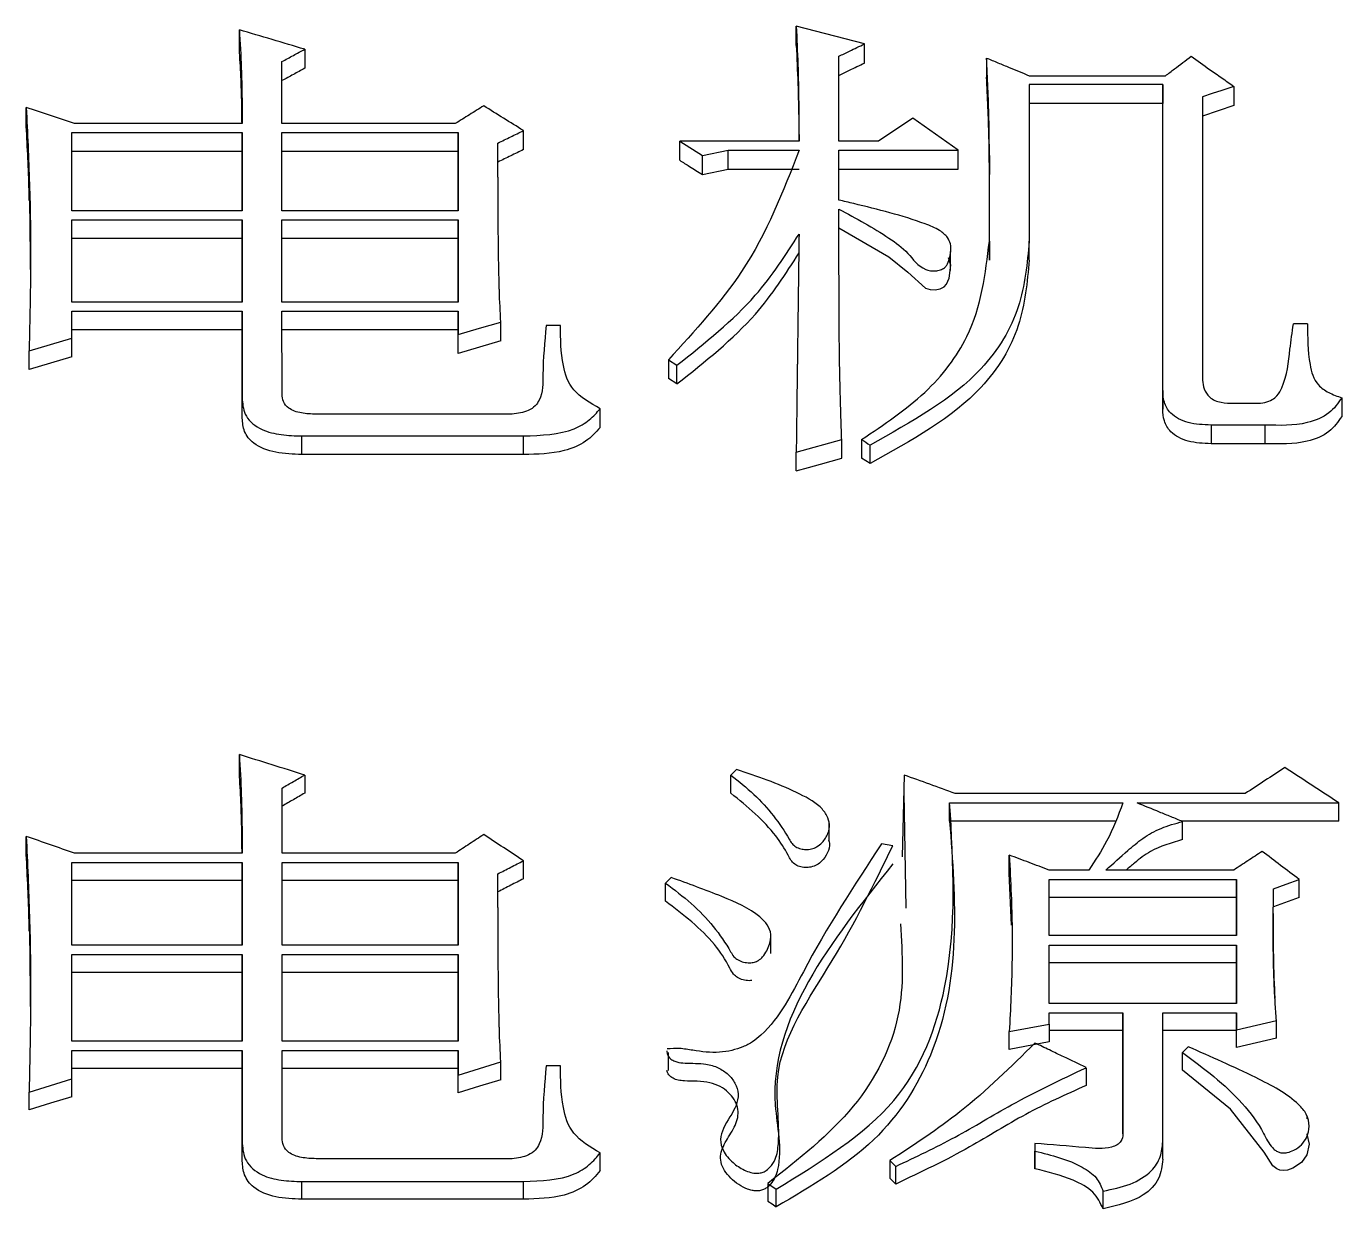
# Model space of a CAD drawing. Header units: millimetres. Extents: x 1852 to 4288, y 681 to 2404.
# Drawn here: x 2405.18 to 2410.18, y 2187.53 to 2192.04 of the extents above; entities that cross this region are included whole.
import ezdxf

# ---------------------------------------------------------------- set-up
doc = ezdxf.new("R2010")
doc.units = ezdxf.units.MM

msp = doc.modelspace()

# ---------------------------------------------------------------- linework, layer by layer
at = {"color": 7, "linetype": 'Continuous', "lineweight": 25}
for p, q in [((2405.9865, 2191.949), (2405.9865, 2192.0218)), ((2408.3663, 2191.9681), (2408.1067, 2192.0352)), ((2408.1067, 2191.9624), (2408.1067, 2192.0352)), ((2406.2353, 2191.9479), (2406.2353, 2191.8752)), ((2408.3663, 2191.8953), (2408.3663, 2191.9681)), ((2406.1487, 2191.6648), (2406.1487, 2191.9009)), ((2408.2689, 2191.5972), (2408.2689, 2191.921)), ((2408.8314, 2191.9143), (2408.8314, 2191.8416)), ((2408.9937, 2191.847), (2409.5129, 2191.847)), ((2408.9937, 2191.8133), (2408.9937, 2191.2167)), ((2409.5021, 2191.8133), (2408.9937, 2191.8133)), ((2409.5021, 2190.6477), (2409.5021, 2191.8133)), ((2409.5021, 2191.8133), (2409.5021, 2191.7408)), ((2409.7725, 2191.8066), (2409.7725, 2191.734)), ((2409.5021, 2191.7408), (2408.9937, 2191.7408)), ((2409.5021, 2190.5767), (2409.5021, 2191.7408)), ((2409.6536, 2191.7661), (2409.6536, 2190.6959)), ((2405.1752, 2191.6532), (2405.1752, 2191.7256)), ((2409.7725, 2191.734), (2409.6536, 2191.6936)), ((2405.9973, 2191.6648), (2405.3591, 2191.6648)), ((2406.8086, 2191.6648), (2406.1487, 2191.6648)), ((2408.5502, 2191.6851), (2408.4204, 2191.5972)), ((2408.7233, 2191.5633), (2408.5502, 2191.6851)), ((2405.3483, 2191.631), (2405.9973, 2191.631)), ((2405.3483, 2191.3325), (2405.3483, 2191.631)), ((2405.9973, 2191.631), (2405.9973, 2191.3325)), ((2405.9973, 2191.5587), (2405.9973, 2191.631)), ((2406.1487, 2191.631), (2406.8194, 2191.631)), ((2406.1487, 2191.3325), (2406.1487, 2191.631)), ((2406.8194, 2191.631), (2406.8194, 2191.3325)), ((2406.8194, 2191.5587), (2406.8194, 2191.631)), ((2407.0682, 2191.5655), (2407.0682, 2191.6378)), ((2407.6632, 2191.5972), (2407.7497, 2191.543)), ((2408.1175, 2191.5972), (2407.6632, 2191.5972)), ((2407.6632, 2191.5249), (2407.6632, 2191.5972)), ((2408.4204, 2191.5972), (2408.2689, 2191.5972)), ((2405.9973, 2191.5587), (2405.3483, 2191.5587)), ((2405.9973, 2191.3325), (2405.9973, 2191.5587)), ((2406.8194, 2191.5587), (2406.1487, 2191.5587)), ((2406.8194, 2191.3325), (2406.8194, 2191.5587)), ((2407.7497, 2191.543), (2407.8471, 2191.5633)), ((2407.7497, 2191.4708), (2407.7497, 2191.543)), ((2407.8471, 2191.5633), (2408.1175, 2191.5633)), ((2407.8471, 2191.4911), (2407.8471, 2191.5633)), ((2408.2689, 2191.5633), (2408.7233, 2191.5633)), ((2408.2689, 2191.3733), (2408.2689, 2191.5633)), ((2408.7233, 2191.4911), (2408.7233, 2191.5633)), ((2408.8423, 2191.2167), (2408.8423, 2191.543)), ((2408.8423, 2191.543), (2408.8423, 2191.4708)), ((2407.7497, 2191.4708), (2407.8471, 2191.4911)), ((2407.8471, 2191.4911), (2408.1175, 2191.4911)), ((2408.2689, 2191.4911), (2408.7233, 2191.4911)), ((2408.8423, 2191.145), (2408.8423, 2191.4708)), ((2405.1869, 2191.3739), (2405.1907, 2191.0561)), ((2405.9973, 2191.3325), (2405.3483, 2191.3325)), ((2405.3483, 2191.2985), (2405.9973, 2191.2985)), ((2405.3483, 2190.9844), (2405.3483, 2191.2985)), ((2405.9973, 2191.2985), (2405.9973, 2190.9844)), ((2405.9973, 2191.2266), (2405.9973, 2191.2985)), ((2406.8194, 2191.3325), (2406.1487, 2191.3325)), ((2406.1487, 2191.2985), (2406.8194, 2191.2985)), ((2406.1487, 2190.9844), (2406.1487, 2191.2985)), ((2406.8194, 2191.2985), (2406.8194, 2190.9844)), ((2406.8194, 2191.2266), (2406.8194, 2191.2985)), ((2405.9973, 2191.2266), (2405.3483, 2191.2266)), ((2405.9973, 2190.9844), (2405.9973, 2191.2266)), ((2406.8194, 2191.2266), (2406.1487, 2191.2266)), ((2406.8194, 2190.9844), (2406.8194, 2191.2266)), ((2408.8423, 2191.2167), (2408.8423, 2191.145)), ((2408.9937, 2191.145), (2408.9937, 2191.2167)), ((2408.6939, 2191.1054), (2408.6939, 2191.1779)), ((2405.9973, 2190.9844), (2405.3483, 2190.9844)), ((2405.3483, 2190.9501), (2405.9973, 2190.9501)), ((2405.3483, 2190.8472), (2405.3483, 2190.9501)), ((2405.9973, 2190.9501), (2405.9973, 2190.6132)), ((2405.9973, 2190.8787), (2405.9973, 2190.9501)), ((2406.8194, 2190.9844), (2406.1487, 2190.9844)), ((2406.1487, 2190.9501), (2406.8194, 2190.9501)), ((2406.1488, 2190.6339), (2406.1487, 2190.9501)), ((2406.8194, 2190.9501), (2406.8194, 2190.861)), ((2406.8194, 2190.8787), (2406.8194, 2190.9501)), ((2406.9817, 2190.8376), (2406.9817, 2190.909)), ((2407.2089, 2190.8953), (2407.1548, 2190.8953)), ((2410.0538, 2190.9021), (2409.9997, 2190.9021)), ((2405.9973, 2190.8787), (2405.3483, 2190.8787)), ((2405.3483, 2190.776), (2405.3483, 2190.8472)), ((2405.9973, 2190.5423), (2405.9973, 2190.8787)), ((2406.8194, 2190.8787), (2406.1487, 2190.8787)), ((2406.8194, 2190.7897), (2406.8194, 2190.8787)), ((2406.8194, 2190.7897), (2406.8194, 2190.861)), ((2405.186, 2190.7279), (2405.186, 2190.7991)), ((2407.6199, 2190.7647), (2407.6523, 2190.7441)), ((2407.6199, 2190.7647), (2407.6199, 2190.6936)), ((2407.6523, 2190.673), (2407.6523, 2190.7441)), ((2407.6523, 2190.673), (2407.6199, 2190.6936)), ((2409.5021, 2190.6477), (2409.5021, 2190.5767)), ((2405.9973, 2190.5423), (2405.9973, 2190.6132)), ((2409.7617, 2190.5994), (2409.8591, 2190.5994)), ((2410.1836, 2190.6201), (2410.1836, 2190.5491)), ((2407.0252, 2190.558), (2406.2786, 2190.558)), ((2407.3603, 2190.5078), (2407.3603, 2190.5787)), ((2409.8915, 2190.5166), (2409.686, 2190.5166)), ((2409.686, 2190.5166), (2409.686, 2190.4457)), ((2409.8915, 2190.5166), (2409.8915, 2190.4457)), ((2406.2245, 2190.4043), (2406.2245, 2190.4751)), ((2406.2245, 2190.4751), (2407.0682, 2190.4751)), ((2407.0682, 2190.4043), (2407.0682, 2190.4751)), ((2408.1067, 2190.4128), (2408.2798, 2190.4613)), ((2408.2798, 2190.3905), (2408.2798, 2190.4613)), ((2408.3879, 2190.3698), (2408.3879, 2190.4405)), ((2409.8915, 2190.4457), (2409.686, 2190.4457)), ((2407.0682, 2190.4043), (2406.2245, 2190.4043)), ((2408.1067, 2190.3421), (2408.1067, 2190.4128)), ((2408.3879, 2190.3698), (2408.3555, 2190.3905)), ((2405.9865, 2189.1924), (2405.9865, 2189.2616)), ((2406.2353, 2189.1838), (2406.2353, 2189.1147)), ((2407.8579, 2189.1147), (2407.8579, 2189.1838)), ((2408.5178, 2189.1838), (2408.5098, 2188.8721)), ((2406.1488, 2188.8859), (2406.1488, 2189.1342)), ((2408.5247, 2188.6762), (2408.5178, 2189.1146)), ((2409.8158, 2189.113), (2408.7125, 2189.113)), ((2408.6909, 2189.0775), (2409.3506, 2189.0775)), ((2408.6909, 2189.0086), (2408.6909, 2189.0775)), ((2409.4048, 2189.0775), (2410.1728, 2189.0775)), ((2410.1728, 2189.0086), (2410.1728, 2189.0775)), ((2408.232, 2188.935), (2408.232, 2189.0047)), ((2409.3211, 2189.0086), (2408.6909, 2189.0086)), ((2410.1728, 2189.0086), (2409.5731, 2189.0086)), ((2409.5779, 2188.9377), (2409.5779, 2189.0066)), ((2405.1752, 2188.881), (2405.1752, 2188.9498)), ((2405.9973, 2188.8859), (2405.3591, 2188.8859)), ((2406.8086, 2188.8859), (2406.1488, 2188.8859)), ((2408.4745, 2188.9143), (2408.4312, 2188.9214)), ((2405.3483, 2188.8503), (2405.9973, 2188.8503)), ((2405.3483, 2188.5364), (2405.3483, 2188.8503)), ((2405.9973, 2188.8503), (2405.9973, 2188.5364)), ((2405.9973, 2188.7816), (2405.9973, 2188.8503)), ((2406.1488, 2188.8503), (2406.8194, 2188.8503)), ((2406.1488, 2188.5364), (2406.1488, 2188.8503)), ((2406.8194, 2188.8503), (2406.8194, 2188.5364)), ((2406.8194, 2188.7816), (2406.8194, 2188.8503)), ((2407.0682, 2188.7887), (2407.0682, 2188.8574)), ((2408.918, 2188.81), (2408.918, 2188.8787)), ((2408.9259, 2188.6118), (2408.918, 2188.81)), ((2409.2209, 2188.8218), (2409.0694, 2188.8218)), ((2409.0694, 2188.7862), (2409.7834, 2188.7862)), ((2409.0694, 2188.5721), (2409.0694, 2188.7862)), ((2409.7726, 2188.8218), (2409.2858, 2188.8218)), ((2409.7834, 2188.7862), (2409.7834, 2188.5721)), ((2409.7834, 2188.7176), (2409.7834, 2188.7862)), ((2410.0214, 2188.7176), (2410.0214, 2188.7862)), ((2405.9973, 2188.7816), (2405.3483, 2188.7816)), ((2405.9973, 2188.5364), (2405.9973, 2188.7816)), ((2406.8194, 2188.7816), (2406.1488, 2188.7816)), ((2406.8194, 2188.5364), (2406.8194, 2188.7816)), ((2407.6092, 2188.7034), (2407.6092, 2188.772)), ((2409.924, 2188.682), (2409.924, 2188.7506)), ((2409.7834, 2188.7176), (2409.0694, 2188.7176)), ((2409.7834, 2188.5721), (2409.7834, 2188.7176)), ((2410.0214, 2188.7176), (2409.924, 2188.682)), ((2405.1868, 2188.5919), (2405.1907, 2188.2435)), ((2405.9973, 2188.5364), (2405.3483, 2188.5364)), ((2406.8194, 2188.5364), (2406.1488, 2188.5364)), ((2408.01, 2188.5036), (2408.01, 2188.5726)), ((2409.7834, 2188.5721), (2409.0694, 2188.5721)), ((2409.0694, 2188.5363), (2409.7834, 2188.5363)), ((2409.0694, 2188.3142), (2409.0694, 2188.5363)), ((2409.7834, 2188.5363), (2409.7834, 2188.3142)), ((2409.7834, 2188.4681), (2409.7834, 2188.5363)), ((2405.3483, 2188.5006), (2405.9973, 2188.5006)), ((2405.3483, 2188.1704), (2405.3483, 2188.5006)), ((2405.9973, 2188.5006), (2405.9973, 2188.1704)), ((2405.9973, 2188.4323), (2405.9973, 2188.5006)), ((2406.1488, 2188.5006), (2406.8194, 2188.5006)), ((2406.1488, 2188.1704), (2406.1488, 2188.5006)), ((2406.8194, 2188.5006), (2406.8194, 2188.1704)), ((2406.8194, 2188.4323), (2406.8194, 2188.5006)), ((2409.7834, 2188.4681), (2409.0694, 2188.4681)), ((2409.7834, 2188.3142), (2409.7834, 2188.4681)), ((2405.9973, 2188.4323), (2405.3483, 2188.4323)), ((2405.9973, 2188.1704), (2405.9973, 2188.4323)), ((2406.8194, 2188.4323), (2406.1488, 2188.4323)), ((2406.8194, 2188.1704), (2406.8194, 2188.4323)), ((2409.7834, 2188.3142), (2409.0694, 2188.3142)), ((2409.0694, 2188.2783), (2409.3507, 2188.2783)), ((2409.0694, 2188.2351), (2409.0694, 2188.2783)), ((2409.0694, 2188.2351), (2409.0694, 2188.1673)), ((2409.3507, 2188.2783), (2409.3507, 2187.8167)), ((2409.3507, 2188.2103), (2409.3507, 2188.2783)), ((2409.5021, 2188.2783), (2409.7834, 2188.2783)), ((2409.5021, 2187.7878), (2409.5021, 2188.2783)), ((2409.7834, 2188.2783), (2409.7834, 2188.2136)), ((2409.7834, 2188.2103), (2409.7834, 2188.2783)), ((2409.9348, 2188.1816), (2409.9348, 2188.2495)), ((2408.918, 2188.1385), (2408.918, 2188.2064)), ((2409.3507, 2188.2103), (2409.0694, 2188.2103)), ((2409.3507, 2187.8167), (2409.3507, 2188.2103)), ((2409.7834, 2188.2103), (2409.5021, 2188.2103)), ((2409.7834, 2188.1457), (2409.7834, 2188.2136)), ((2409.7834, 2188.1457), (2409.7834, 2188.2103)), ((2405.9973, 2188.1704), (2405.3483, 2188.1704)), ((2405.3483, 2188.1344), (2405.9973, 2188.1344)), ((2405.3483, 2188.0263), (2405.3483, 2188.1344)), ((2405.9973, 2188.1344), (2405.9973, 2187.7806)), ((2405.9973, 2188.0667), (2405.9973, 2188.1344)), ((2406.8194, 2188.1704), (2406.1488, 2188.1704)), ((2406.1488, 2188.1344), (2406.8194, 2188.1344)), ((2406.1488, 2187.8023), (2406.1488, 2188.1344)), ((2406.8194, 2188.1344), (2406.8194, 2188.0407)), ((2406.8194, 2188.0667), (2406.8194, 2188.1344)), ((2409.0694, 2188.1673), (2408.918, 2188.1385)), ((2409.5995, 2188.1488), (2409.5779, 2188.1272)), ((2409.9348, 2188.1816), (2409.7834, 2188.1457)), ((2406.9817, 2188.0235), (2406.9817, 2188.0912)), ((2407.6199, 2188.059), (2407.6199, 2188.1267)), ((2405.9973, 2188.0667), (2405.3483, 2188.0667)), ((2405.9973, 2187.7133), (2405.9973, 2188.0667)), ((2406.8194, 2188.0667), (2406.1488, 2188.0667)), ((2406.8194, 2187.9731), (2406.8194, 2188.0667)), ((2406.8194, 2187.9731), (2406.8194, 2188.0407)), ((2407.2089, 2188.0768), (2407.1548, 2188.0768)), ((2409.2109, 2188.0692), (2409.2109, 2188.0015)), ((2405.3483, 2187.9587), (2405.3483, 2188.0263)), ((2405.186, 2187.9083), (2405.186, 2187.9758)), ((2410.0526, 2187.8748), (2410.0526, 2187.8838)), ((2409.5021, 2187.7205), (2409.5021, 2187.7878)), ((2410.0526, 2187.8157), (2410.0526, 2187.817)), ((2405.9973, 2187.7133), (2405.9973, 2187.7806)), ((2407.3603, 2187.6771), (2407.3603, 2187.7443)), ((2409.0154, 2187.7805), (2409.0154, 2187.7516)), ((2409.0154, 2187.7805), (2409.0154, 2187.7132)), ((2409.0154, 2187.6843), (2409.0154, 2187.7516)), ((2407.0252, 2187.7226), (2406.2786, 2187.7226)), ((2408.4637, 2187.7153), (2408.4637, 2187.6481)), ((2408.4856, 2187.6261), (2408.4856, 2187.6933)), ((2406.2245, 2187.5684), (2406.2245, 2187.6355)), ((2406.2245, 2187.6355), (2407.0682, 2187.6355)), ((2407.0682, 2187.5684), (2407.0682, 2187.6355)), ((2407.9985, 2187.6283), (2408.0309, 2187.6065)), ((2407.9985, 2187.6283), (2407.9985, 2187.5612)), ((2408.0309, 2187.5395), (2408.0309, 2187.6065)), ((2409.275, 2187.5322), (2409.275, 2187.5992)), ((2407.0682, 2187.5684), (2406.2245, 2187.5684))]:
    msp.add_line(p, q, dxfattribs=at)
at = {"color": 7, "linetype": 'Continuous', "lineweight": 25, "flags": 128}
for points in [[(2409.7725, 2191.8066), (2409.7277, 2191.7913), (2409.6906, 2191.7787), (2409.6536, 2191.7661)], [(2408.269, 2191.2674), (2408.4598, 2191.1568), (2408.5314, 2191.0988), (2408.5986, 2191.0384), (2408.6162, 2191.0331), (2408.6353, 2191.0321), (2408.6545, 2191.0357), (2408.6701, 2191.0436), (2408.6794, 2191.0533), (2408.689, 2191.0755), (2408.6948, 2191.1258), (2408.6864, 2191.1531), (2408.6864, 2191.1531)], [(2406.8194, 2190.861), (2406.9006, 2190.885), (2406.9817, 2190.909)], [(2405.186, 2190.7991), (2405.2671, 2190.8232), (2405.3483, 2190.8472)], [(2406.9817, 2190.8376), (2406.9006, 2190.8136), (2406.8194, 2190.7897)], [(2405.3483, 2190.776), (2405.2671, 2190.7519), (2405.186, 2190.7279)], [(2408.3555, 2190.4613), (2408.3636, 2190.4561), (2408.3717, 2190.4509), (2408.3798, 2190.4457), (2408.3879, 2190.4405)], [(2408.3555, 2190.4613), (2408.3555, 2190.4303), (2408.3555, 2190.4104), (2408.3555, 2190.3905)], [(2408.1067, 2190.3421), (2408.1532, 2190.3551), (2408.1997, 2190.3681), (2408.2798, 2190.3905)], [(2407.8795, 2189.205), (2407.8741, 2189.1996), (2407.866, 2189.1917), (2407.8579, 2189.1838)], [(2407.6308, 2188.7934), (2407.6253, 2188.7879), (2407.6172, 2188.78), (2407.6091, 2188.772)], [(2409.924, 2188.7506), (2409.9727, 2188.7684), (2410.0214, 2188.7862)], [(2408.918, 2188.2064), (2408.9937, 2188.2208), (2409.0694, 2188.2351)], [(2409.7834, 2188.2136), (2409.8591, 2188.2315), (2409.9348, 2188.2495)], [(2406.8194, 2188.0407), (2406.9006, 2188.066), (2406.9817, 2188.0912)], [(2409.5779, 2188.0595), (2409.5779, 2188.0842), (2409.5779, 2188.1057), (2409.5779, 2188.1272)], [(2410.0514, 2187.8158), (2410.0592, 2187.7785), (2410.0503, 2187.7373), (2410.0302, 2187.7083), (2409.9978, 2187.6861), (2409.9773, 2187.6791), (2409.9605, 2187.6772), (2409.9477, 2187.6789), (2409.9364, 2187.6837), (2409.9215, 2187.6959), (2409.8884, 2187.7477), (2409.7601, 2187.9116), (2409.5779, 2188.0595), (2409.5779, 2188.0595)], [(2405.186, 2187.9758), (2405.2672, 2188.0011), (2405.3483, 2188.0263)], [(2406.9817, 2188.0235), (2406.9006, 2187.9983), (2406.8194, 2187.9731)], [(2405.3483, 2187.9587), (2405.2672, 2187.9335), (2405.186, 2187.9083)], [(2408.4637, 2187.7153), (2408.4746, 2187.7043), (2408.4855, 2187.6934)], [(2408.4855, 2187.6262), (2408.48, 2187.6317), (2408.4745, 2187.6372), (2408.4637, 2187.6481)], [(2407.9985, 2187.5612), (2408.0147, 2187.5503), (2408.0309, 2187.5395)]]:
    msp.add_lwpolyline(points, dxfattribs=at)
at = {"color": 7, "linetype": 'Continuous', "lineweight": 25}
for points, knots in [([(2405.9865, 2192.0218), (2405.9893, 2191.9731), (2405.994, 2191.8895), (2405.9966, 2191.7704), (2405.9971, 2191.7), (2405.9973, 2191.6648)], [0, 0, 0, 0, 0.41049, 0.705225, 1, 1, 1, 1]), ([(2406.2353, 2191.9479), (2406.1938, 2191.9603), (2406.1109, 2191.9849), (2406.0279, 2192.0095), (2405.9865, 2192.0218)], [0, 0, 0, 0, 0.499999, 1, 1, 1, 1]), ([(2408.1067, 2192.0352), (2408.109, 2191.9866), (2408.1136, 2191.8896), (2408.1166, 2191.7436), (2408.1172, 2191.646), (2408.1175, 2191.5972)], [0, 0, 0, 0, 0.334125, 0.667044, 1, 1, 1, 1]), ([(2405.9965, 2191.6648), (2405.9963, 2191.6897), (2405.9958, 2191.7496), (2405.9925, 2191.8444), (2405.9885, 2191.9141), (2405.9865, 2191.949)], [0, 0, 0, 0, 0.261526, 0.630722, 1, 1, 1, 1]), ([(2406.1487, 2191.9009), (2406.1632, 2191.9087), (2406.192, 2191.9244), (2406.2209, 2191.9401), (2406.2353, 2191.9479)], [0, 0, 0, 0, 0.500001, 1, 1, 1, 1]), ([(2408.1067, 2191.9624), (2408.109, 2191.9138), (2408.1136, 2191.8169), (2408.1162, 2191.6951), (2408.1167, 2191.6218), (2408.1169, 2191.5972)], [0, 0, 0, 0, 0.400506, 0.798788, 1, 1, 1, 1]), ([(2408.2689, 2191.921), (2408.2826, 2191.9276), (2408.3056, 2191.9388), (2408.3381, 2191.9544), (2408.3569, 2191.9635), (2408.3663, 2191.9681)], [0, 0, 0, 0, 0.419956, 0.709979, 1, 1, 1, 1]), ([(2408.2689, 2191.8484), (2408.2826, 2191.8549), (2408.3056, 2191.8661), (2408.3381, 2191.8817), (2408.3569, 2191.8908), (2408.3663, 2191.8953)], [0, 0, 0, 0, 0.420135, 0.710066, 1, 1, 1, 1]), ([(2408.8423, 2191.543), (2408.8419, 2191.5905), (2408.8412, 2191.6764), (2408.8372, 2191.8001), (2408.8333, 2191.8762), (2408.8314, 2191.9143)], [0, 0, 0, 0, 0.382976, 0.691466, 1, 1, 1, 1]), ([(2408.8314, 2191.9143), (2408.8458, 2191.9083), (2408.8747, 2191.8964), (2408.9288, 2191.8739), (2408.9684, 2191.8575), (2408.9937, 2191.847)], [0, 0, 0, 0, 0.266473, 0.532946, 1, 1, 1, 1]), ([(2409.5129, 2191.847), (2409.5242, 2191.8556), (2409.5461, 2191.8722), (2409.5785, 2191.8969), (2409.5997, 2191.913), (2409.6103, 2191.921)], [0, 0, 0, 0, 0.34784, 0.673919, 1, 1, 1, 1]), ([(2409.6103, 2191.921), (2409.6338, 2191.9045), (2409.6726, 2191.8771), (2409.7267, 2191.839), (2409.7572, 2191.8174), (2409.7725, 2191.8066)], [0, 0, 0, 0, 0.434497, 0.717248, 1, 1, 1, 1]), ([(2406.2353, 2191.8752), (2406.2209, 2191.8674), (2406.192, 2191.8517), (2406.1632, 2191.8361), (2406.1487, 2191.8282)], [0, 0, 0, 0, 0.499999, 1, 1, 1, 1]), ([(2408.8423, 2191.4708), (2408.8419, 2191.5183), (2408.8412, 2191.6041), (2408.8372, 2191.7277), (2408.8333, 2191.8036), (2408.8314, 2191.8416)], [0, 0, 0, 0, 0.383474, 0.691715, 1, 1, 1, 1]), ([(2405.1752, 2191.7256), (2405.1774, 2191.6774), (2405.1842, 2191.5325), (2405.1922, 2191.3057), (2405.1913, 2191.0451), (2405.1878, 2190.8811), (2405.186, 2190.7991)], [0, 0, 0, 0, 0.157705, 0.473128, 0.736533, 1, 1, 1, 1]), ([(2405.3591, 2191.6648), (2405.3284, 2191.675), (2405.2671, 2191.6953), (2405.2058, 2191.7155), (2405.1752, 2191.7256)], [0, 0, 0, 0, 0.5, 1, 1, 1, 1]), ([(2406.9168, 2191.7324), (2406.8987, 2191.7211), (2406.8627, 2191.6986), (2406.8266, 2191.6761), (2406.8086, 2191.6648)], [0, 0, 0, 0, 0.499999, 1, 1, 1, 1]), ([(2407.0682, 2191.6378), (2407.043, 2191.6536), (2406.9925, 2191.6851), (2406.942, 2191.7166), (2406.9168, 2191.7324)], [0, 0, 0, 0, 0.499999, 1, 1, 1, 1]), ([(2405.1865, 2191.3718), (2405.1862, 2191.385), (2405.1842, 2191.4793), (2405.1793, 2191.5728), (2405.1752, 2191.6532)], [0, 0, 0, 0, 0.139908, 1, 1, 1, 1]), ([(2406.9709, 2191.5904), (2406.9871, 2191.5983), (2407.0195, 2191.6141), (2407.052, 2191.6299), (2407.0682, 2191.6378)], [0, 0, 0, 0, 0.5, 1, 1, 1, 1]), ([(2406.9817, 2190.909), (2406.9797, 2190.9487), (2406.9775, 2190.9935), (2406.9755, 2191.058), (2406.9742, 2191.1224), (2406.9726, 2191.2017), (2406.9722, 2191.2807), (2406.9718, 2191.3301), (2406.9716, 2191.3646), (2406.9715, 2191.3844), (2406.9714, 2191.3967), (2406.9714, 2191.4065), (2406.9713, 2191.4164), (2406.9713, 2191.4262), (2406.9712, 2191.4386), (2406.9712, 2191.4484), (2406.9712, 2191.4607), (2406.9711, 2191.4706), (2406.9711, 2191.4829), (2406.9711, 2191.4927), (2406.9711, 2191.5025), (2406.971, 2191.5124), (2406.971, 2191.5222), (2406.971, 2191.5345), (2406.971, 2191.5431), (2406.9709, 2191.5517), (2406.9709, 2191.5566), (2406.9709, 2191.5628), (2406.9709, 2191.5677), (2406.9709, 2191.5726), (2406.9709, 2191.5774), (2406.9709, 2191.5833), (2406.9709, 2191.5881), (2406.9709, 2191.5904)], [0, 0, 0, 0, 0.174064, 0.195822, 0.282854, 0.456917, 0.543949, 0.63098, 0.674496, 0.696254, 0.718011, 0.72889, 0.739769, 0.761527, 0.772406, 0.794164, 0.805043, 0.826801, 0.83768, 0.859437, 0.870316, 0.881195, 0.902953, 0.913832, 0.93559, 0.941029, 0.951908, 0.957348, 0.968227, 0.973666, 0.979105, 0.989553, 1, 1, 1, 1]), ([(2407.0682, 2191.5655), (2407.052, 2191.5576), (2407.0195, 2191.5418), (2406.9871, 2191.5261), (2406.9709, 2191.5182)], [0, 0, 0, 0, 0.499998, 1, 1, 1, 1]), ([(2408.1175, 2191.5633), (2408.0568, 2191.406), (2407.9478, 2191.1235), (2407.7206, 2190.8749), (2407.6199, 2190.7647)], [0, 0, 0, 0, 0.556811, 1, 1, 1, 1]), ([(2407.6632, 2191.5249), (2407.6755, 2191.5172), (2407.6961, 2191.5043), (2407.725, 2191.4863), (2407.7415, 2191.476), (2407.7497, 2191.4708)], [0, 0, 0, 0, 0.428611, 0.714305, 1, 1, 1, 1]), ([(2408.269, 2191.3394), (2408.3346, 2191.3039), (2408.4295, 2191.2526), (2408.5364, 2191.174), (2408.5706, 2191.1178), (2408.6171, 2191.1037), (2408.6369, 2191.1031), (2408.6559, 2191.1069), (2408.6711, 2191.1149), (2408.6835, 2191.129), (2408.693, 2191.1597), (2408.7002, 2191.1961), (2408.6829, 2191.234), (2408.6504, 2191.2622), (2408.531, 2191.3096), (2408.3994, 2191.3426), (2408.2879, 2191.3689), (2408.2689, 2191.3734)], [0, 0, 0, 0, 0.209542, 0.302718, 0.395823, 0.412031, 0.428214, 0.444989, 0.461063, 0.475111, 0.504204, 0.574217, 0.604801, 0.646447, 0.701904, 0.949434, 1, 1, 1, 1]), ([(2408.2798, 2190.4613), (2408.2795, 2190.4698), (2408.2789, 2190.4868), (2408.2783, 2190.5082), (2408.2777, 2190.5252), (2408.2773, 2190.538), (2408.277, 2190.5507), (2408.2766, 2190.5635), (2408.2762, 2190.5763), (2408.2757, 2190.5933), (2408.2751, 2190.6145), (2408.2744, 2190.64), (2408.2737, 2190.6655), (2408.2731, 2190.691), (2408.2726, 2190.7165), (2408.272, 2190.7419), (2408.2714, 2190.7759), (2408.2703, 2190.8691), (2408.27, 2190.9706), (2408.2696, 2191.0592), (2408.2696, 2191.0845), (2408.2695, 2191.0971), (2408.2695, 2191.114), (2408.2694, 2191.1308), (2408.2694, 2191.1477), (2408.2693, 2191.1603), (2408.2693, 2191.1729), (2408.2693, 2191.1855), (2408.2692, 2191.1981), (2408.2692, 2191.2108), (2408.2692, 2191.2234), (2408.2692, 2191.236), (2408.2691, 2191.2465), (2408.2691, 2191.2549), (2408.2691, 2191.2612), (2408.2691, 2191.2675), (2408.2691, 2191.2738), (2408.2691, 2191.2801), (2408.269, 2191.2864), (2408.269, 2191.2948), (2408.269, 2191.3032), (2408.269, 2191.3116), (2408.269, 2191.3179), (2408.269, 2191.3242), (2408.269, 2191.3313), (2408.2689, 2191.3364), (2408.2689, 2191.3393)], [0, 0, 0, 0, 0.028899, 0.057798, 0.072248, 0.086697, 0.101147, 0.115596, 0.130046, 0.144495, 0.173394, 0.202293, 0.231192, 0.260091, 0.28899, 0.317889, 0.346789, 0.404587, 0.63578, 0.693578, 0.708028, 0.722478, 0.736927, 0.765826, 0.780276, 0.794725, 0.809175, 0.823624, 0.838074, 0.852523, 0.866973, 0.881422, 0.895872, 0.903096, 0.910321, 0.917546, 0.924771, 0.931996, 0.93922, 0.946445, 0.960895, 0.968119, 0.975344, 0.982569, 0.989794, 1, 1, 1, 1]), ([(2407.6523, 2190.7441), (2407.7597, 2190.8296), (2407.9501, 2190.9812), (2408.0666, 2191.1642), (2408.1175, 2191.244)], [0, 0, 0, 0, 0.564151, 1, 1, 1, 1]), ([(2408.1175, 2191.244), (2408.1161, 2191.1421), (2408.1147, 2191.0338), (2408.1131, 2190.9186), (2408.1128, 2190.893), (2408.1125, 2190.8674), (2408.1121, 2190.8417), (2408.1118, 2190.8161), (2408.1115, 2190.7904), (2408.1111, 2190.7647), (2408.1108, 2190.7391), (2408.1105, 2190.7134), (2408.1102, 2190.6877), (2408.1098, 2190.6619), (2408.1095, 2190.6362), (2408.1091, 2190.604), (2408.1088, 2190.5783), (2408.1085, 2190.5525), (2408.1081, 2190.5267), (2408.1078, 2190.5009), (2408.1075, 2190.4751), (2408.1073, 2190.459), (2408.1071, 2190.4437), (2408.1069, 2190.4294), (2408.1068, 2190.4184), (2408.1067, 2190.4128)], [0, 0, 0, 0, 0.37025, 0.393391, 0.416531, 0.462812, 0.485953, 0.509093, 0.555374, 0.578515, 0.601655, 0.647937, 0.671077, 0.694218, 0.740499, 0.763639, 0.80992, 0.833061, 0.856201, 0.902482, 0.925623, 0.948764, 0.960334, 0.980167, 1, 1, 1, 1]), ([(2408.3555, 2190.4613), (2408.4406, 2190.5182), (2408.6088, 2190.6307), (2408.8031, 2190.8897), (2408.8275, 2191.0933), (2408.8422, 2191.2167)], [0, 0, 0, 0, 0.287344, 0.567754, 1, 1, 1, 1]), ([(2408.9937, 2191.2167), (2408.9863, 2191.1328), (2408.9713, 2190.9642), (2408.7996, 2190.6704), (2408.5452, 2190.5283), (2408.3879, 2190.4405)], [0, 0, 0, 0, 0.274101, 0.551296, 1, 1, 1, 1]), ([(2407.6523, 2190.673), (2407.7597, 2190.7584), (2407.9501, 2190.9097), (2408.0666, 2191.0925), (2408.1175, 2191.1722)], [0, 0, 0, 0, 0.56421, 1, 1, 1, 1]), ([(2408.9937, 2191.145), (2408.9863, 2191.0612), (2408.9713, 2190.8927), (2408.7995, 2190.5993), (2408.5452, 2190.4574), (2408.3879, 2190.3698)], [0, 0, 0, 0, 0.274008, 0.551158, 1, 1, 1, 1]), ([(2407.1548, 2190.8953), (2407.1489, 2190.8335), (2407.1399, 2190.7396), (2407.1429, 2190.6339), (2407.1143, 2190.5883), (2407.0808, 2190.5652), (2407.0469, 2190.5608), (2407.0252, 2190.558)], [0, 0, 0, 0, 0.493108, 0.749094, 0.814101, 0.880835, 1, 1, 1, 1]), ([(2407.3603, 2190.5787), (2407.3222, 2190.6006), (2407.2473, 2190.6436), (2407.2103, 2190.7628), (2407.2094, 2190.845), (2407.2089, 2190.8953)], [0, 0, 0, 0, 0.287877, 0.565058, 1, 1, 1, 1]), ([(2409.8591, 2190.5994), (2409.8698, 2190.6), (2409.8913, 2190.601), (2409.919, 2190.6118), (2409.9422, 2190.6313), (2409.9753, 2190.6951), (2409.9838, 2190.7887), (2409.9952, 2190.8698), (2409.9997, 2190.9021)], [0, 0, 0, 0, 0.06555, 0.131385, 0.187199, 0.284615, 0.7156, 1, 1, 1, 1]), ([(2410.0538, 2190.9021), (2410.0539, 2190.8508), (2410.0542, 2190.7729), (2410.078, 2190.6781), (2410.1331, 2190.6387), (2410.1666, 2190.6264), (2410.1836, 2190.6201)], [0, 0, 0, 0, 0.492388, 0.748171, 0.872567, 1, 1, 1, 1]), ([(2409.6536, 2190.6959), (2409.6541, 2190.6847), (2409.6552, 2190.6621), (2409.6686, 2190.6344), (2409.6893, 2190.6154), (2409.7188, 2190.602), (2409.7448, 2190.6004), (2409.7617, 2190.5994)], [0, 0, 0, 0, 0.24079, 0.483382, 0.613891, 0.747761, 1, 1, 1, 1]), ([(2409.686, 2190.5166), (2409.6564, 2190.5177), (2409.5984, 2190.52), (2409.531, 2190.5558), (2409.5051, 2190.6032), (2409.5031, 2190.6329), (2409.5021, 2190.6477)], [0, 0, 0, 0, 0.294497, 0.575733, 0.789018, 1, 1, 1, 1]), ([(2405.9973, 2190.6132), (2405.9994, 2190.5915), (2406.0035, 2190.5474), (2406.0651, 2190.4968), (2406.1459, 2190.4774), (2406.1981, 2190.4759), (2406.2245, 2190.4751)], [0, 0, 0, 0, 0.266734, 0.54095, 0.768753, 1, 1, 1, 1]), ([(2406.2786, 2190.558), (2406.2598, 2190.5587), (2406.2228, 2190.5599), (2406.1748, 2190.5764), (2406.151, 2190.6053), (2406.1495, 2190.6244), (2406.1488, 2190.6339)], [0, 0, 0, 0, 0.293264, 0.577264, 0.790624, 1, 1, 1, 1]), ([(2410.1836, 2190.6201), (2410.1697, 2190.5996), (2410.1415, 2190.5582), (2410.0344, 2190.5123), (2409.9464, 2190.5149), (2409.8915, 2190.5166)], [0, 0, 0, 0, 0.268924, 0.544059, 1, 1, 1, 1]), ([(2406.2245, 2190.4043), (2406.191, 2190.4054), (2406.1251, 2190.4076), (2406.0411, 2190.4392), (2406.0012, 2190.4913), (2405.9986, 2190.5254), (2405.9973, 2190.5423)], [0, 0, 0, 0, 0.29371, 0.577274, 0.790365, 1, 1, 1, 1]), ([(2407.0682, 2190.4751), (2407.1363, 2190.4775), (2407.2305, 2190.4807), (2407.3215, 2190.5344), (2407.3475, 2190.5641), (2407.3603, 2190.5787)], [0, 0, 0, 0, 0.5701603, 0.7877126, 1, 1, 1, 1]), ([(2409.686, 2190.4457), (2409.6564, 2190.4469), (2409.5984, 2190.4491), (2409.5311, 2190.4848), (2409.5051, 2190.5322), (2409.5031, 2190.5619), (2409.5021, 2190.5767)], [0, 0, 0, 0, 0.29468, 0.575963, 0.789151, 1, 1, 1, 1]), ([(2410.1836, 2190.5491), (2410.1697, 2190.5287), (2410.1415, 2190.4872), (2410.0344, 2190.4415), (2409.9464, 2190.4441), (2409.8915, 2190.4457)], [0, 0, 0, 0, 0.268765, 0.543897, 1, 1, 1, 1]), ([(2407.3603, 2190.5078), (2407.3435, 2190.4891), (2407.3094, 2190.4512), (2407.2064, 2190.4074), (2407.121, 2190.4055), (2407.0682, 2190.4043)], [0, 0, 0, 0, 0.2697831, 0.5484435, 1, 1, 1, 1]), ([(2405.9865, 2189.2616), (2405.9893, 2189.2103), (2405.994, 2189.1222), (2405.9966, 2188.9969), (2405.9971, 2188.9229), (2405.9973, 2188.8859)], [0, 0, 0, 0, 0.41049, 0.705225, 1, 1, 1, 1]), ([(2406.2353, 2189.1838), (2406.1938, 2189.1968), (2406.1109, 2189.2227), (2406.028, 2189.2486), (2405.9865, 2189.2616)], [0, 0, 0, 0, 0.499999, 1, 1, 1, 1]), ([(2405.9966, 2188.8859), (2405.9964, 2188.9145), (2405.9959, 2188.98), (2405.9925, 2189.0822), (2405.9885, 2189.1556), (2405.9865, 2189.1924)], [0, 0, 0, 0, 0.279289, 0.639605, 1, 1, 1, 1]), ([(2407.8579, 2189.1838), (2407.8879, 2189.1598), (2407.9784, 2189.0872), (2408.0487, 2188.9945), (2408.0894, 2188.9231), (2408.1041, 2188.9095), (2408.123, 2188.9021), (2408.1439, 2188.8996), (2408.1653, 2188.9016), (2408.1876, 2188.9104), (2408.211, 2188.9303), (2408.2293, 2188.9596), (2408.2359, 2188.9956), (2408.225, 2189.0309), (2408.1883, 2189.077), (2408.1051, 2189.1201), (2407.9973, 2189.1655), (2407.9189, 2189.1918), (2407.8795, 2189.205)], [0, 0, 0, 0, 0.117103, 0.353724, 0.376614, 0.395602, 0.414782, 0.431323, 0.450524, 0.470069, 0.496423, 0.543443, 0.584386, 0.625263, 0.671715, 0.773941, 0.886489, 1, 1, 1, 1]), ([(2409.9673, 2189.2121), (2409.942, 2189.1956), (2409.8916, 2189.1625), (2409.8411, 2189.1295), (2409.8158, 2189.113)], [0, 0, 0, 0, 0.499999, 1, 1, 1, 1]), ([(2410.1728, 2189.0775), (2410.1385, 2189.1), (2410.07, 2189.1449), (2410.0015, 2189.1897), (2409.9673, 2189.2121)], [0, 0, 0, 0, 0.5, 1, 1, 1, 1]), ([(2406.1488, 2189.1342), (2406.1632, 2189.1425), (2406.192, 2189.159), (2406.2209, 2189.1755), (2406.2353, 2189.1838)], [0, 0, 0, 0, 0.500001, 1, 1, 1, 1]), ([(2406.2353, 2189.1147), (2406.2209, 2189.1064), (2406.192, 2189.0899), (2406.1632, 2189.0734), (2406.1488, 2189.0652)], [0, 0, 0, 0, 0.4999995, 1, 1, 1, 1]), ([(2408.2301, 2188.9351), (2408.2313, 2188.9316), (2408.2372, 2188.9156), (2408.2266, 2188.887), (2408.2086, 2188.8591), (2408.1863, 2188.841), (2408.1642, 2188.8325), (2408.1405, 2188.8308), (2408.1186, 2188.8343), (2408.099, 2188.8441), (2408.0855, 2188.8599), (2408.0665, 2188.8974), (2408.0275, 2188.9592), (2407.9522, 2189.038), (2407.8895, 2189.089), (2407.8579, 2189.1147)], [0, 0, 0, 0, 0.021403, 0.100058, 0.170578, 0.207877, 0.245607, 0.2775, 0.3105, 0.342312, 0.37979, 0.420748, 0.584742, 0.790782, 1, 1, 1, 1]), ([(2408.0309, 2187.6065), (2408.1988, 2187.7099), (2408.5285, 2187.9128), (2408.728, 2188.4626), (2408.7049, 2188.8445), (2408.6909, 2189.0775)], [0, 0, 0, 0, 0.287943, 0.565415, 1, 1, 1, 1]), ([(2409.3506, 2189.0775), (2409.3321, 2189.0285), (2409.2989, 2188.9407), (2409.2448, 2188.8582), (2409.2209, 2188.8218)], [0, 0, 0, 0, 0.557901, 1, 1, 1, 1]), ([(2409.5779, 2189.0066), (2409.5632, 2189.0126), (2409.5339, 2189.0246), (2409.4762, 2189.0483), (2409.4332, 2189.0659), (2409.4048, 2189.0775)], [0, 0, 0, 0, 0.253937, 0.507874, 1, 1, 1, 1]), ([(2408.6909, 2189.0086), (2408.7136, 2188.707), (2408.7454, 2188.2852), (2408.4277, 2187.7725), (2408.1648, 2187.6181), (2408.0309, 2187.5395)], [0, 0, 0, 0, 0.5518, 0.771887, 1, 1, 1, 1]), ([(2409.2858, 2188.8218), (2409.3135, 2188.8467), (2409.3592, 2188.8877), (2409.4249, 2188.944), (2409.4945, 2188.9839), (2409.5499, 2188.999), (2409.5779, 2189.0066)], [0, 0, 0, 0, 0.334901, 0.5526, 0.773626, 1, 1, 1, 1]), ([(2405.1752, 2188.9498), (2405.1775, 2188.899), (2405.1842, 2188.7466), (2405.1922, 2188.5081), (2405.1913, 2188.2342), (2405.1878, 2188.0619), (2405.186, 2187.9758)], [0, 0, 0, 0, 0.157705, 0.473128, 0.736533, 1, 1, 1, 1]), ([(2405.3591, 2188.8859), (2405.3285, 2188.8965), (2405.2672, 2188.9179), (2405.2059, 2188.9392), (2405.1752, 2188.9498)], [0, 0, 0, 0, 0.5, 1, 1, 1, 1]), ([(2406.9168, 2188.9569), (2406.8988, 2188.9451), (2406.8627, 2188.9214), (2406.8266, 2188.8977), (2406.8086, 2188.8859)], [0, 0, 0, 0, 0.499999, 1, 1, 1, 1]), ([(2407.0682, 2188.8574), (2407.043, 2188.874), (2406.9925, 2188.9072), (2406.942, 2188.9403), (2406.9168, 2188.9569)], [0, 0, 0, 0, 0.499999, 1, 1, 1, 1]), ([(2409.5779, 2188.9377), (2409.5349, 2188.9251), (2409.4649, 2188.9047), (2409.4025, 2188.8557), (2409.3737, 2188.8308), (2409.3632, 2188.8218)], [0, 0, 0, 0, 0.503492, 0.820845, 1, 1, 1, 1]), ([(2407.6143, 2188.1334), (2407.6146, 2188.1288), (2407.6151, 2188.1195), (2407.6234, 2188.1069), (2407.6357, 2188.0967), (2407.6563, 2188.0889), (2407.6995, 2188.0846), (2407.7544, 2188.088), (2407.8114, 2188.0701), (2407.8498, 2188.0444), (2407.8766, 2188.0097), (2407.8889, 2187.9685), (2407.876, 2187.9079), (2407.8337, 2187.8555), (2407.8142, 2187.7958), (2407.8273, 2187.7491), (2407.861, 2187.7091), (2407.8997, 2187.6822), (2407.9321, 2187.6698), (2407.9543, 2187.6664), (2407.9734, 2187.6683), (2407.991, 2187.6756), (2408.0112, 2187.6926), (2408.033, 2187.7279), (2408.0486, 2187.845), (2407.9961, 2188.1099), (2408.2612, 2188.478), (2408.4033, 2188.7686), (2408.4745, 2188.9143)], [0, 0, 0, 0, 0.006979, 0.013925, 0.020645, 0.027359, 0.039158, 0.068779, 0.087565, 0.106337, 0.125711, 0.147046, 0.168852, 0.216529, 0.237968, 0.259695, 0.286308, 0.307882, 0.318004, 0.326525, 0.332753, 0.33899, 0.348555, 0.366353, 0.396306, 0.524136, 0.761431, 1, 1, 1, 1]), ([(2408.4312, 2188.9214), (2408.3271, 2188.7621), (2408.1706, 2188.5228), (2408.043, 2188.2524), (2407.942, 2188.1672), (2407.9043, 2188.1476), (2407.8614, 2188.1338), (2407.7968, 2188.1238), (2407.7295, 2188.1318), (2407.6643, 2188.1442), (2407.6312, 2188.1417), (2407.6153, 2188.1405)], [0, 0, 0, 0, 0.492538, 0.7401909, 0.7707097, 0.8014398, 0.8327072, 0.8648615, 0.9333586, 0.96806, 1, 1, 1, 1]), ([(2409.8807, 2188.8929), (2409.8627, 2188.8811), (2409.8266, 2188.8574), (2409.7906, 2188.8337), (2409.7726, 2188.8218)], [0, 0, 0, 0, 0.499999, 1, 1, 1, 1]), ([(2410.0214, 2188.7862), (2409.9979, 2188.804), (2409.951, 2188.8396), (2409.9042, 2188.8752), (2409.8807, 2188.8929)], [0, 0, 0, 0, 0.499999, 1, 1, 1, 1]), ([(2405.1864, 2188.5896), (2405.1862, 2188.6019), (2405.1842, 2188.6995), (2405.1794, 2188.7964), (2405.1752, 2188.881)], [0, 0, 0, 0, 0.126532, 1, 1, 1, 1]), ([(2406.9709, 2188.8076), (2406.9871, 2188.8159), (2407.0196, 2188.8325), (2407.052, 2188.8491), (2407.0682, 2188.8574)], [0, 0, 0, 0, 0.5, 1, 1, 1, 1]), ([(2408.4745, 2188.8455), (2408.239, 2188.5492), (2407.945, 2188.1793), (2408.0572, 2187.7517), (2408.0272, 2187.6519), (2408.0133, 2187.6292), (2407.9983, 2187.6143), (2407.9856, 2187.6059), (2407.9709, 2187.6007), (2407.9547, 2187.5995), (2407.938, 2187.6017), (2407.9145, 2187.6086), (2407.886, 2187.6238), (2407.8563, 2187.648), (2407.8329, 2187.6768), (2407.8183, 2187.7079), (2407.8177, 2187.7503), (2407.8443, 2187.7994), (2407.875, 2187.8461), (2407.8868, 2187.8873), (2407.8843, 2187.9186), (2407.8717, 2187.9487), (2407.8496, 2187.976), (2407.8181, 2187.9983), (2407.7624, 2188.0202), (2407.7052, 2188.0164), (2407.6578, 2188.0211), (2407.6401, 2188.0269), (2407.6288, 2188.0344), (2407.6218, 2188.0418), (2407.6166, 2188.0501), (2407.6152, 2188.0561), (2407.6145, 2188.059)], [0, 0, 0, 0, 0.497456, 0.620857, 0.636346, 0.651276, 0.658077, 0.664325, 0.67016, 0.675991, 0.682204, 0.688976, 0.70417, 0.720933, 0.738108, 0.754604, 0.770049, 0.801248, 0.833208, 0.848775, 0.864425, 0.880247, 0.89615, 0.91217, 0.928663, 0.965077, 0.973828, 0.982053, 0.986245, 0.990754, 0.995583, 1, 1, 1, 1]), ([(2408.918, 2188.8787), (2408.9206, 2188.8285), (2408.9278, 2188.6919), (2408.931, 2188.4679), (2408.9223, 2188.2936), (2408.918, 2188.2064)], [0, 0, 0, 0, 0.225447, 0.61244, 1, 1, 1, 1]), ([(2406.9817, 2188.0912), (2406.9797, 2188.133), (2406.9775, 2188.18), (2406.9755, 2188.2477), (2406.9742, 2188.3155), (2406.9726, 2188.3988), (2406.9722, 2188.4819), (2406.9718, 2188.5338), (2406.9716, 2188.5701), (2406.9715, 2188.5908), (2406.9714, 2188.6038), (2406.9714, 2188.6142), (2406.9714, 2188.6245), (2406.9713, 2188.6349), (2406.9713, 2188.6478), (2406.9712, 2188.6582), (2406.9712, 2188.6711), (2406.9712, 2188.6815), (2406.9711, 2188.6944), (2406.9711, 2188.7048), (2406.9711, 2188.7151), (2406.9711, 2188.7255), (2406.971, 2188.7358), (2406.971, 2188.7488), (2406.971, 2188.7578), (2406.971, 2188.7668), (2406.971, 2188.772), (2406.9709, 2188.7785), (2406.9709, 2188.7836), (2406.9709, 2188.7888), (2406.9709, 2188.7939), (2406.9709, 2188.8001), (2406.9709, 2188.8051), (2406.9709, 2188.8076)], [0, 0, 0, 0, 0.174064, 0.195822, 0.282854, 0.456917, 0.543949, 0.63098, 0.674496, 0.696253, 0.718011, 0.72889, 0.739769, 0.761527, 0.772406, 0.794164, 0.805043, 0.8268, 0.837679, 0.859437, 0.870316, 0.881195, 0.902953, 0.913832, 0.93559, 0.941029, 0.951908, 0.957347, 0.968226, 0.973666, 0.979105, 0.989553, 1, 1, 1, 1]), ([(2407.0682, 2188.7887), (2407.052, 2188.7804), (2407.0196, 2188.7638), (2406.9871, 2188.7472), (2406.9709, 2188.7389)], [0, 0, 0, 0, 0.499998, 1, 1, 1, 1]), ([(2407.6092, 2188.772), (2407.6427, 2188.7467), (2407.7441, 2188.6703), (2407.8235, 2188.5708), (2407.8672, 2188.4925), (2407.8846, 2188.4785), (2407.9059, 2188.4705), (2407.9278, 2188.4678), (2407.9479, 2188.4702), (2407.9656, 2188.478), (2407.9888, 2188.5002), (2408.0053, 2188.5344), (2408.0131, 2188.5767), (2407.9995, 2188.6138), (2407.9435, 2188.6698), (2407.8129, 2188.7273), (2407.6952, 2188.77), (2407.6308, 2188.7934)], [0, 0, 0, 0, 0.118687, 0.359196, 0.382949, 0.402078, 0.421221, 0.441113, 0.455768, 0.470498, 0.490908, 0.548404, 0.590662, 0.633125, 0.674263, 0.821867, 1, 1, 1, 1]), ([(2409.9348, 2188.2495), (2409.9332, 2188.2725), (2409.9309, 2188.3071), (2409.9282, 2188.3531), (2409.9266, 2188.3876), (2409.9256, 2188.4135), (2409.925, 2188.4336), (2409.9246, 2188.448), (2409.9241, 2188.4652), (2409.9238, 2188.4825), (2409.9235, 2188.4968), (2409.9233, 2188.5112), (2409.9232, 2188.5255), (2409.923, 2188.5427), (2409.9229, 2188.56), (2409.9229, 2188.5772), (2409.9229, 2188.5915), (2409.9229, 2188.6058), (2409.9229, 2188.6202), (2409.923, 2188.6374), (2409.9231, 2188.6517), (2409.9232, 2188.6631), (2409.9232, 2188.6717), (2409.9233, 2188.6789), (2409.9234, 2188.686), (2409.9234, 2188.6932), (2409.9235, 2188.7018), (2409.9236, 2188.7104), (2409.9237, 2188.7175), (2409.9237, 2188.7247), (2409.9238, 2188.7304), (2409.9239, 2188.7361), (2409.9239, 2188.7404), (2409.924, 2188.7452), (2409.924, 2188.7486), (2409.924, 2188.7506)], [0, 0, 0, 0, 0.137495, 0.206243, 0.274991, 0.343739, 0.360926, 0.3953, 0.429674, 0.464048, 0.498422, 0.515609, 0.549982, 0.584356, 0.61873, 0.653104, 0.687478, 0.704665, 0.739038, 0.773412, 0.807786, 0.824973, 0.84216, 0.859347, 0.86794, 0.885127, 0.902314, 0.919501, 0.936688, 0.945281, 0.962468, 0.971061, 0.979655, 0.988248, 1, 1, 1, 1]), ([(2407.9373, 2188.4014), (2407.934, 2188.401), (2407.9228, 2188.3997), (2407.9036, 2188.4031), (2407.8824, 2188.4115), (2407.8646, 2188.4273), (2407.8423, 2188.4722), (2407.798, 2188.5424), (2407.7102, 2188.6258), (2407.643, 2188.6774), (2407.6092, 2188.7034)], [0, 0, 0, 0, 0.018476, 0.061789, 0.105489, 0.149477, 0.212223, 0.462546, 0.729106, 1, 1, 1, 1]), ([(2409.9298, 2188.3327), (2409.9298, 2188.3327), (2409.9299, 2188.3326), (2409.9283, 2188.3719), (2409.9246, 2188.4772), (2409.9239, 2188.5698), (2409.9238, 2188.6283), (2409.9239, 2188.6528), (2409.9238, 2188.6552), (2409.9238, 2188.6565)], [0, 0, 0, 0, 0.00357, 0.023068, 0.457318, 0.686208, 0.826116, 0.905274, 1, 1, 1, 1]), ([(2408.5032, 2188.6171), (2408.5108, 2188.5001), (2408.5262, 2188.2617), (2408.3491, 2187.9043), (2408.1165, 2187.7212), (2407.9985, 2187.6283)], [0, 0, 0, 0, 0.322113, 0.656114, 1, 1, 1, 1]), ([(2409.0155, 2188.1631), (2408.9244, 2188.0729), (2408.7605, 2187.9104), (2408.555, 2187.7753), (2408.4637, 2187.7153)], [0, 0, 0, 0, 0.55543, 1, 1, 1, 1]), ([(2409.2105, 2188.0694), (2409.1823, 2188.0829), (2409.1357, 2188.1053), (2409.0707, 2188.1366), (2409.0339, 2188.1543), (2409.0155, 2188.1631)], [0, 0, 0, 0, 0.433599, 0.716799, 1, 1, 1, 1]), ([(2409.5779, 2188.1272), (2409.6182, 2188.0971), (2409.74, 2188.006), (2409.8596, 2187.8827), (2409.9073, 2187.7758), (2409.9316, 2187.7534), (2409.9447, 2187.7462), (2409.9604, 2187.7437), (2409.9802, 2187.7461), (2410.0058, 2187.7559), (2410.0324, 2187.7749), (2410.0541, 2187.8066), (2410.0622, 2187.8471), (2410.0534, 2187.892), (2409.9919, 2187.9624), (2409.8329, 2188.0458), (2409.6855, 2188.1108), (2409.5995, 2188.1488)], [0, 0, 0, 0, 0.117023, 0.353532, 0.409689, 0.421913, 0.431957, 0.442101, 0.453679, 0.472075, 0.49977, 0.527462, 0.568321, 0.610802, 0.649012, 0.795156, 1, 1, 1, 1]), ([(2407.6199, 2188.0594), (2407.6199, 2188.0623), (2407.6199, 2188.0668), (2407.6199, 2188.0716), (2407.6199, 2188.0736), (2407.6199, 2188.074), (2407.6199, 2188.0741), (2407.6199, 2188.0819), (2407.6199, 2188.0897), (2407.6199, 2188.113), (2407.6199, 2188.1214), (2407.6199, 2188.1271)], [0, 0, 0, 0, 0.098322, 0.150223, 0.156042, 0.157925, 0.159189, 0.159644, 0.360233, 0.564728, 1, 1, 1, 1]), ([(2407.1548, 2188.0768), (2407.1489, 2188.0119), (2407.1399, 2187.9133), (2407.1429, 2187.8023), (2407.1144, 2187.7545), (2407.0809, 2187.7301), (2407.047, 2187.7255), (2407.0252, 2187.7226)], [0, 0, 0, 0, 0.493123, 0.748949, 0.813909, 0.880596, 1, 1, 1, 1]), ([(2407.3603, 2187.7443), (2407.3222, 2187.7673), (2407.2474, 2187.8124), (2407.2103, 2187.9376), (2407.2094, 2188.024), (2407.2089, 2188.0768)], [0, 0, 0, 0, 0.287877, 0.565058, 1, 1, 1, 1]), ([(2408.4856, 2187.6933), (2408.562, 2187.7294), (2408.7149, 2187.8017), (2408.9421, 2187.9418), (2409.1144, 2188.0235), (2409.2105, 2188.069)], [0, 0, 0, 0, 0.306675, 0.613603, 1, 1, 1, 1]), ([(2409.2105, 2188.0014), (2409.1323, 2187.9662), (2408.9766, 2187.8964), (2408.753, 2187.7528), (2408.5811, 2187.6714), (2408.4856, 2187.6261)], [0, 0, 0, 0, 0.3096618, 0.6163337, 1, 1, 1, 1]), ([(2406.2786, 2187.7226), (2406.2598, 2187.7232), (2406.2228, 2187.7245), (2406.1749, 2187.7418), (2406.151, 2187.7722), (2406.1495, 2187.7923), (2406.1488, 2187.8023)], [0, 0, 0, 0, 0.293264, 0.577264, 0.790624, 1, 1, 1, 1]), ([(2409.3507, 2187.8167), (2409.3498, 2187.807), (2409.3484, 2187.7914), (2409.3292, 2187.7745), (2409.285, 2187.7572), (2409.1742, 2187.7682), (2409.0785, 2187.7757), (2409.0154, 2187.7805)], [0, 0, 0, 0, 0.100834, 0.16221, 0.226726, 0.489604, 1, 1, 1, 1]), ([(2409.275, 2187.5992), (2409.3103, 2187.6064), (2409.3798, 2187.6204), (2409.4585, 2187.6685), (2409.4977, 2187.7289), (2409.5007, 2187.7682), (2409.5021, 2187.7878)], [0, 0, 0, 0, 0.292672, 0.574648, 0.788772, 1, 1, 1, 1]), ([(2405.9973, 2187.7806), (2405.9994, 2187.7577), (2406.0035, 2187.7114), (2406.0651, 2187.6583), (2406.1459, 2187.638), (2406.1982, 2187.6364), (2406.2245, 2187.6355)], [0, 0, 0, 0, 0.266734, 0.54095, 0.768753, 1, 1, 1, 1]), ([(2407.0682, 2187.6355), (2407.1364, 2187.638), (2407.2305, 2187.6414), (2407.3215, 2187.6978), (2407.3475, 2187.7289), (2407.3603, 2187.7443)], [0, 0, 0, 0, 0.57016, 0.787713, 1, 1, 1, 1]), ([(2409.0154, 2187.7516), (2409.079, 2187.7358), (2409.1668, 2187.714), (2409.2534, 2187.6525), (2409.2679, 2187.6168), (2409.275, 2187.5992)], [0, 0, 0, 0, 0.572425, 0.789887, 1, 1, 1, 1]), ([(2406.2245, 2187.5684), (2406.191, 2187.5696), (2406.1251, 2187.5718), (2406.0411, 2187.6051), (2406.0012, 2187.6598), (2405.9986, 2187.6955), (2405.9973, 2187.7133)], [0, 0, 0, 0, 0.2937097, 0.577274, 0.7903653, 1, 1, 1, 1]), ([(2409.0154, 2187.7132), (2409.0154, 2187.71), (2409.0154, 2187.7046), (2409.0154, 2187.697), (2409.0154, 2187.6907), (2409.0154, 2187.6864), (2409.0154, 2187.6843)], [0, 0, 0, 0, 0.34, 0.56, 0.78, 1, 1, 1, 1]), ([(2409.275, 2187.5322), (2409.2645, 2187.5543), (2409.2432, 2187.5996), (2409.1453, 2187.6522), (2409.065, 2187.672), (2409.0154, 2187.6843)], [0, 0, 0, 0, 0.2673338, 0.5471575, 1, 1, 1, 1]), ([(2409.5021, 2187.7205), (2409.4996, 2187.6956), (2409.4946, 2187.6452), (2409.4199, 2187.5647), (2409.3305, 2187.5447), (2409.275, 2187.5322)], [0, 0, 0, 0, 0.26941, 0.545308, 1, 1, 1, 1]), ([(2407.3603, 2187.6771), (2407.3435, 2187.6575), (2407.3094, 2187.6176), (2407.2064, 2187.5717), (2407.121, 2187.5697), (2407.0682, 2187.5684)], [0, 0, 0, 0, 0.2697831, 0.5484435, 1, 1, 1, 1])]:
    msp.add_open_spline(points, degree=3, knots=knots, dxfattribs=at)
for points in [[(2408.7125, 2189.113), (2408.68, 2189.1248), (2408.6151, 2189.1484), (2408.5502, 2189.172), (2408.5178, 2189.1838)], [(2409.0694, 2188.8218), (2409.0442, 2188.8313), (2408.9937, 2188.8503), (2408.9432, 2188.8692), (2408.918, 2188.8787)]]:
    msp.add_open_spline(points, degree=3, dxfattribs=at)

doc.saveas('drawing.dxf')
